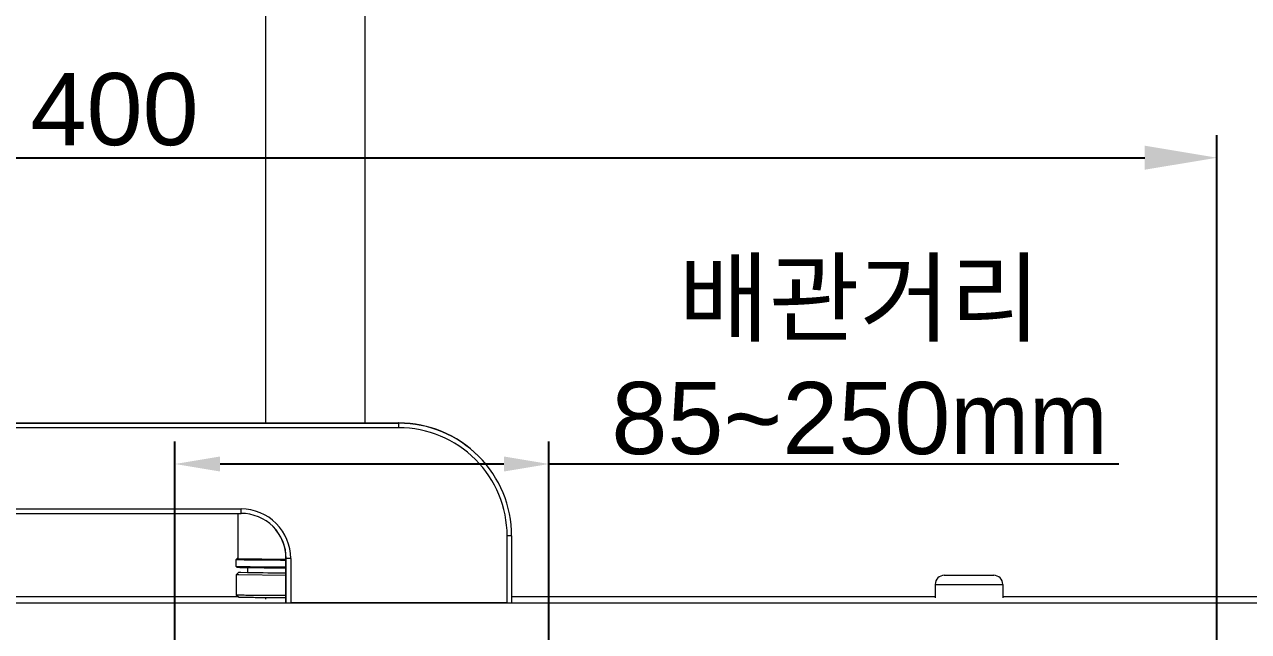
# Model space of a CAD drawing. Header units: millimetres. Extents: x 5438 to 6032, y -2661 to -1821.
# Drawn here: x 5607 to 5674.9, y -2349.1 to -2315.4 of the extents above; entities that cross this region are included whole.
import ezdxf

# ---------------------------------------------------------------- set-up
doc = ezdxf.new("R2010")
doc.units = ezdxf.units.MM
doc.header["$LTSCALE"] = 0.1
doc.layers.get('0').update_dxf_attribs({"lineweight": 15})
doc.layers.add('DIM', color=3, linetype='Continuous', lineweight=9)
doc.styles.get("Standard").update_dxf_attribs({"font": 'arial.ttf'})
doc.dimstyles.new('ISO-25', dxfattribs={"dimtxt": 2.5, "dimasz": 2.5, "dimexe": 1.25, "dimexo": 0.625, "dimtad": 1, "dimlfac": 5, "dimtxsty": 'Standard', "dimcen": 2.5, "dimadec": 0, "dimazin": 0, "dimtfac": 1, "dimtmove": 0, "dimatfit": 3, "dimfxl": 0, "dimarcsym": 0})

# ---------------------------------------------------------------- blocks, each defined once
blk = doc.blocks.new('*D119')
at = {"layer": 'Defpoints', "color": 0}
for p in [(5684.388, -2309.884), (5566.888, -2347.167), (5684.388, -2347.167)]:
    blk.add_point(p, dxfattribs=at)
at = {"layer": 'DIM', "color": 0, "lineweight": -2}
for p, q in [((5566.888, -2346.542), (5566.888, -2308.634)), ((5684.388, -2346.542), (5684.388, -2308.634)), ((5570.888, -2309.884), (5680.388, -2309.884))]:
    blk.add_line(p, q, dxfattribs=at)
at = {"layer": 'DIM', "color": 0}
for points in [[(5570.888, -2309.217), (5570.888, -2310.55), (5566.888, -2309.884)], [(5680.388, -2309.217), (5680.388, -2310.55), (5684.388, -2309.884)]]:
    blk.add_solid(points, dxfattribs=at)
at = {"layer": 'DIM', "color": 0, "insert": (5612.05, -2307.217), "char_height": 4, "attachment_point": 5}
blk.add_mtext('470', dxfattribs=at)
blk = doc.blocks.new('*D120')
at = {"layer": 'Defpoints', "color": 0}
for p in [(5673.138, -2322.817), (5573.138, -2352.975), (5673.138, -2352.975)]:
    blk.add_point(p, dxfattribs=at)
at = {"layer": 'DIM', "color": 0, "lineweight": -2}
for p, q in [((5573.138, -2352.35), (5573.138, -2321.567)), ((5673.138, -2352.35), (5673.138, -2321.567)), ((5577.138, -2322.817), (5669.138, -2322.817))]:
    blk.add_line(p, q, dxfattribs=at)
at = {"layer": 'DIM', "color": 0}
for points in [[(5577.138, -2322.15), (5577.138, -2323.483), (5573.138, -2322.817)], [(5669.138, -2322.15), (5669.138, -2323.483), (5673.138, -2322.817)]]:
    blk.add_solid(points, dxfattribs=at)
at = {"layer": 'DIM', "color": 0, "insert": (5612.012, -2320.15), "char_height": 4, "attachment_point": 5}
blk.add_mtext('400', dxfattribs=at)
blk = doc.blocks.new('*D122')
at = {"layer": 'Defpoints', "color": 0}
for p in [(5623.138, -2068.044), (5711.58, -2580.443), (5737.212, -2580.443)]:
    blk.add_point(p, dxfattribs=at)
at = {"layer": 'DIM', "color": 0, "lineweight": -2}
for p, q in [((5623.763, -2068.044), (5738.462, -2068.044)), ((5737.212, -2072.044), (5737.212, -2576.443)), ((5712.205, -2580.443), (5738.462, -2580.443))]:
    blk.add_line(p, q, dxfattribs=at)
at = {"layer": 'DIM', "color": 0}
for points in [[(5736.545, -2072.044), (5737.879, -2072.044), (5737.212, -2068.044)], [(5736.545, -2576.443), (5737.879, -2576.443), (5737.212, -2580.443)]]:
    blk.add_solid(points, dxfattribs=at)
at = {"layer": 'DIM', "color": 0, "insert": (5733.965, -2324.243), "char_height": 4, "attachment_point": 5, "rotation": 90}
blk.add_mtext('(2280)', dxfattribs=at)
blk = doc.blocks.new('*D123')
at = {"layer": 'Defpoints', "color": 0}
for p in [(5636.097, -2339.802), (5615.362, -2358.953), (5636.097, -2358.953)]:
    blk.add_point(p, dxfattribs=at)
at = {"layer": 'DIM', "color": 0, "lineweight": -2}
for p, q in [((5615.362, -2358.328), (5615.362, -2338.552)), ((5636.097, -2358.328), (5636.097, -2338.552)), ((5617.862, -2339.802), (5633.597, -2339.802)), ((5636.097, -2339.802), (5667.694, -2339.802))]:
    blk.add_line(p, q, dxfattribs=at)
at = {"layer": 'DIM', "color": 0}
for points in [[(5617.862, -2339.385), (5617.862, -2340.218), (5615.362, -2339.802)], [(5633.597, -2339.385), (5633.597, -2340.218), (5636.097, -2339.802)]]:
    blk.add_solid(points, dxfattribs=at)
at = {"layer": 'DIM', "color": 0, "insert": (5653.317, -2333.947), "char_height": 2.5, "attachment_point": 5}
blk.add_mtext('{\\fGulim|b0|i0|c129|p50;\\H1.6x;\\C3;배관거리\\fArial|b0|i0|c0|p34;\\P85~250\\fGulim|b0|i0|c129|p50;mm}', dxfattribs=at)

msp = doc.modelspace()

# ---------------------------------------------------------------- linework, layer by layer
at = {"color": 7, "linetype": 'Continuous'}
for p, q in [((5620.3878, -2226.034), (5620.3878, -2337.5433)), ((5625.8878, -2226.034), (5625.8878, -2337.5428)), ((5572.2638, -2337.5295), (5627.7617, -2337.5252)), ((5572.2812, -2337.5469), (5627.7791, -2337.5427)), ((5627.7813, -2337.7949), (5572.2834, -2337.7991)), ((5627.7791, -2337.5427), (5627.7617, -2337.5252)), ((5627.7813, -2337.7949), (5627.7791, -2337.5427)), ((5632.1985, -2339.3729), (5632.181, -2339.3555)), ((5572.2813, -2342.5467), (5619.0295, -2342.5432)), ((5572.2834, -2342.2989), (5619.0316, -2342.2954)), ((5618.8378, -2342.5432), (5618.8378, -2345.0419)), ((5619.0295, -2342.5432), (5619.0316, -2342.2954)), ((5634.0289, -2343.792), (5633.7811, -2343.7942)), ((5633.7811, -2347.494), (5633.7811, -2343.7942)), ((5634.0289, -2343.792), (5634.0289, -2347.4919)), ((5621.5163, -2344.9267), (5621.5163, -2345.0298)), ((5618.7628, -2345.4919), (5618.7628, -2345.0919)), ((5618.763, -2345.4922), (5618.7628, -2345.4919)), ((5618.813, -2345.0415), (5618.763, -2345.0915)), ((5618.813, -2345.5422), (5618.763, -2345.4922)), ((5618.813, -2345.0415), (5618.8128, -2345.0419)), ((5618.8128, -2345.0419), (5618.8266, -2345.0449)), ((5618.8279, -2345.0387), (5618.813, -2345.0415)), ((5618.8266, -2345.0449), (5618.8569, -2345.0473)), ((5618.8569, -2345.0473), (5621.5084, -2345.0768)), ((5619.3878, -2345.5605), (5619.3878, -2345.8177)), ((5621.5119, -2347.4753), (5621.5119, -2345.0385)), ((5621.5294, -2347.4928), (5621.5294, -2345.0429)), ((5621.7815, -2345.045), (5621.5294, -2345.0429)), ((5621.7815, -2345.045), (5621.7815, -2347.495)), ((5618.7628, -2345.9427), (5618.763, -2345.9423)), ((5618.7628, -2345.9427), (5618.7628, -2347.0676)), ((5618.8985, -2345.9521), (5618.7628, -2345.9427)), ((5618.888, -2345.8173), (5618.763, -2345.9423)), ((5618.888, -2345.8173), (5619.3824, -2345.8003)), ((5619.0197, -2345.8268), (5618.888, -2345.8173)), ((5621.5079, -2345.9781), (5618.8985, -2345.9521)), ((5621.5078, -2345.8519), (5619.0197, -2345.8268)), ((5619.3878, -2345.8177), (5619.5041, -2345.8258)), ((5619.5041, -2345.8258), (5621.5093, -2345.8471)), ((5658.0129, -2345.9759), (5660.7628, -2345.9759)), ((5657.5128, -2346.4759), (5661.2628, -2346.4759)), ((5657.5128, -2346.4759), (5657.5128, -2347.2259)), ((5661.2628, -2346.4759), (5661.2628, -2347.2259)), ((5572.1714, -2347.4944), (5621.6104, -2347.4944)), ((5618.8621, -2347.1671), (5588.7628, -2347.1671)), ((5618.763, -2347.068), (5618.7628, -2347.0676)), ((5618.888, -2347.1929), (5618.763, -2347.068)), ((5620.3878, -2347.2208), (5620.3878, -2347.2969)), ((5621.5294, -2347.4928), (5621.7815, -2347.495)), ((5633.7811, -2347.494), (5621.7815, -2347.495)), ((5621.7815, -2347.4944), (5679.104, -2347.4944)), ((5633.7811, -2347.494), (5634.0289, -2347.4919)), ((5657.5128, -2347.1671), (5634.0289, -2347.1671)), ((5684.3878, -2347.1671), (5661.2628, -2347.1671))]:
    msp.add_line(p, q, dxfattribs=at)
for centre, radius, start, end in [((5627.7621, -2343.7367), 6.2115, 89.829165, 90.004355), ((5627.7796, -2343.7919), 6.2493, 359.999458, 90.004905), ((5627.7622, -2343.7745), 6.2493, 45.001588, 89.830769), ((5627.7818, -2343.7941), 5.9993, 359.999608, 90.004755), ((5619.0297, -2345.0428), 2.4996, 359.998998, 90.005366), ((5619.0318, -2345.0451), 2.7497, 0.000113, 90.00425), ((5619.0135, -2345.0329), 2.5041, 44.719616, 45.00121), ((5619.0167, -2345.0298), 2.4996, 359.999017, 44.719845), ((5619.0254, -2345.0385), 2.4996, 359.998998, 45.001953), ((5658.0128, -2346.4759), 0.5, 90, 180), ((5660.7628, -2346.4759), 0.5, 0, 90)]:
    msp.add_arc(centre, radius, start, end, dxfattribs=at)
for points, knots in [([(5618.7628, -2345.0919), (5618.7628, -2345.093), (5618.7688, -2345.0935), (5618.7762, -2345.0952), (5618.7923, -2345.0963), (5618.8237, -2345.0985), (5618.8791, -2345.1007), (5618.9623, -2345.1034), (5619.0689, -2345.106), (5619.1979, -2345.1086), (5619.3486, -2345.111), (5619.5905, -2345.1144), (5619.9401, -2345.1181), (5620.4106, -2345.1219), (5620.9412, -2345.1251), (5621.3138, -2345.1266), (5621.5083, -2345.1273)], [0, 0, 0, 0, 0.0012159, 0.0045545, 0.0100691, 0.0177628, 0.0396551, 0.0701148, 0.1089829, 0.1560407, 0.2110342, 0.273656, 0.4203702, 0.59295, 0.7875895, 1, 1, 1, 1]), ([(5621.5083, -2345.5273), (5621.3152, -2345.5266), (5620.945, -2345.5251), (5620.4177, -2345.5219), (5619.9494, -2345.5182), (5619.5505, -2345.5139), (5619.2654, -2345.5099), (5619.0784, -2345.5061), (5618.9706, -2345.5038), (5618.8862, -2345.5004), (5618.823, -2345.4997), (5618.787, -2345.4938), (5618.7665, -2345.4957), (5618.763, -2345.4922)], [0, 0, 0, 0, 0.2109363, 0.4043916, 0.5761655, 0.7225254, 0.8402926, 0.8876282, 0.9269113, 0.9579252, 0.9805088, 0.9945421, 1, 1, 1, 1]), ([(5621.5084, -2345.5768), (5621.3187, -2345.5761), (5620.9551, -2345.5746), (5620.4371, -2345.5715), (5619.9774, -2345.5678), (5619.5858, -2345.5636), (5619.306, -2345.5596), (5619.1226, -2345.5559), (5619.0167, -2345.5536), (5618.9339, -2345.5503), (5618.8719, -2345.5496), (5618.8366, -2345.5438), (5618.8165, -2345.5456), (5618.813, -2345.5422)], [0, 0, 0, 0, 0.2110945, 0.4046071, 0.5763691, 0.7226777, 0.8403801, 0.8876852, 0.9269423, 0.957936, 0.9805073, 0.9945366, 1, 1, 1, 1]), ([(5621.5079, -2347.1031), (5621.3148, -2347.1024), (5620.9447, -2347.1008), (5620.4174, -2347.0977), (5619.9492, -2347.094), (5619.5504, -2347.0897), (5619.2653, -2347.0857), (5619.0784, -2347.0819), (5618.9705, -2347.0796), (5618.8862, -2347.0762), (5618.823, -2347.0755), (5618.787, -2347.0696), (5618.7665, -2347.0715), (5618.763, -2347.068)], [0, 0, 0, 0, 0.2109396, 0.4043978, 0.5761723, 0.7225317, 0.8402975, 0.8876345, 0.9269145, 0.9579298, 0.9805103, 0.994545, 1, 1, 1, 1]), ([(5621.5078, -2347.2269), (5621.3231, -2347.2262), (5620.9694, -2347.2247), (5620.4656, -2347.2216), (5620.0187, -2347.218), (5619.6383, -2347.2139), (5619.3665, -2347.21), (5619.1884, -2347.2063), (5619.0857, -2347.2041), (5619.0053, -2347.2008), (5618.9451, -2347.2001), (5618.9109, -2347.1945), (5618.8913, -2347.1963), (5618.888, -2347.1929)], [0, 0, 0, 0, 0.2113785, 0.4050097, 0.5767712, 0.7230062, 0.8406022, 0.8878547, 0.9270586, 0.9580102, 0.9805439, 0.9945509, 1, 1, 1, 1])]:
    msp.add_open_spline(points, degree=3, knots=knots, dxfattribs=at)
msp.add_open_spline([(5618.8283, -2345.0387), (5618.8281, -2345.0387), (5618.828, -2345.0387), (5618.8279, -2345.0387)], degree=3, dxfattribs=at)

# ---------------------------------------------------------------- dimensions: what is measured, and where the dimension line sits
at = {"layer": 'DIM'}
dim = msp.add_linear_dim(base=(5737.2119, -2580.4433), p1=(5623.1378, -2068.0436), p2=(5711.5796, -2580.4433), angle=90, text='(2280)', dimstyle='ISO-25', override={"dimtxt": 4, "dimasz": 4, "dimlfac": 4, "dimadec": 1, "dimfxl": 1.25}, dxfattribs=at)
dim.commit()
dim.dimension.update_dxf_attribs({"geometry": '*D122', "text_midpoint": (5733.9648, -2324.2434)})
for base, p1, p2, picture, middle in [((5684.3878, -2309.8838), (5566.8878, -2347.1671), (5684.3878, -2347.1671), '*D119', (5612.0499, -2309.8838)), ((5673.1378, -2322.8168), (5573.1378, -2352.9754), (5673.1378, -2352.9754), '*D120', (5612.0119, -2322.8168))]:
    dim = msp.add_linear_dim(base=base, p1=p1, p2=p2, dimstyle='ISO-25', override={"dimtxt": 4, "dimasz": 4, "dimlfac": 4, "dimadec": 1, "dimfxl": 1.25}, dxfattribs=at)
    dim.commit()
    dim.dimension.update_dxf_attribs({"geometry": picture, "text_midpoint": middle, "dimtype": 160})
at = {"layer": 'DIM', "color": 3}
dim = msp.add_linear_dim(base=(5636.0971, -2339.8016), p1=(5615.3619, -2358.9532), p2=(5636.0971, -2358.9532), text='{\\fGulim|b0|i0|c129|p50;\\H1.6x;\\C3;배관거리\\fArial|b0|i0|c0|p34;\\P85~250\\fGulim|b0|i0|c129|p50;mm}', dimstyle='ISO-25', dxfattribs=at)
dim.commit()
dim.dimension.update_dxf_attribs({"geometry": '*D123', "text_midpoint": (5653.3173, -2339.8016), "dimtype": 160})

doc.saveas('drawing.dxf')
